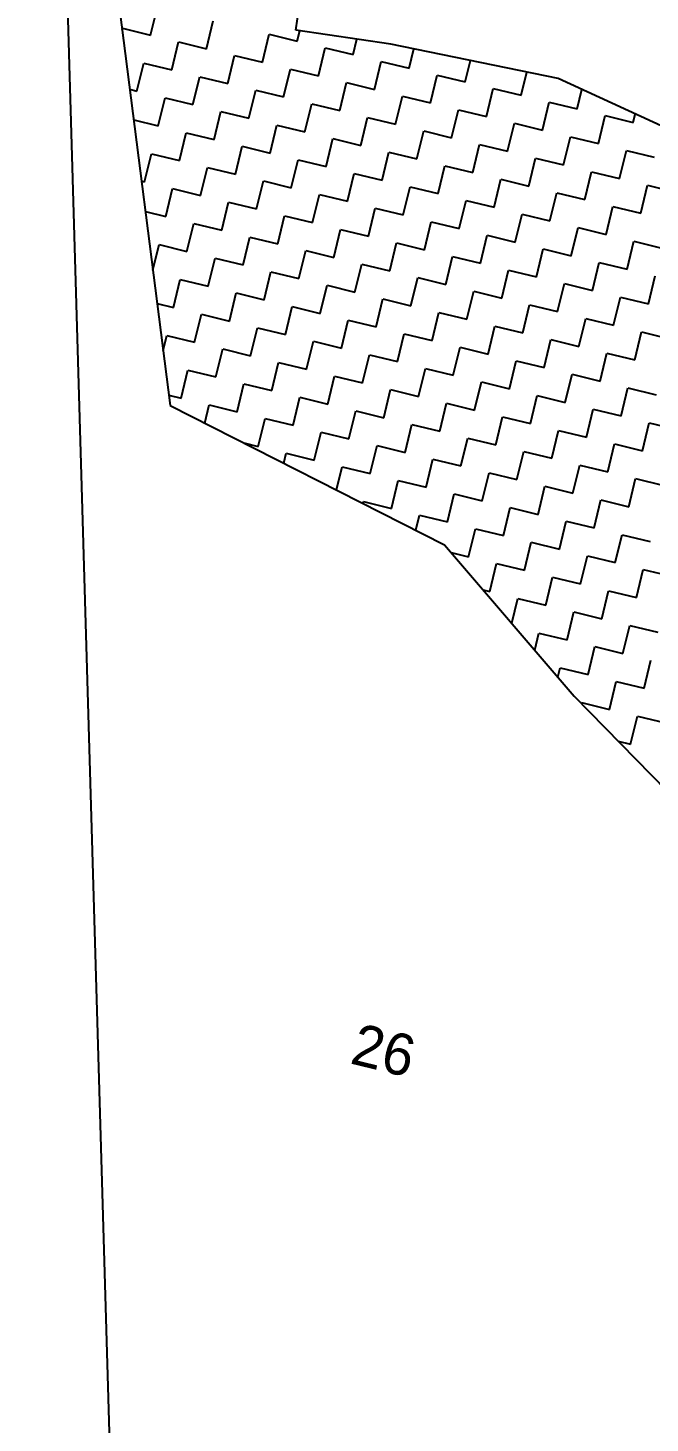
# Model space of a CAD drawing. Header units: metres. Extents: x 280481 to 282563, y 2046849 to 2049468.
# Drawn here: x 280953.1 to 281007.5, y 2048382.8 to 2048504.7 of the extents above; entities that cross this region are included whole.
import ezdxf
from ezdxf.enums import TextEntityAlignment as Align

# ---------------------------------------------------------------- set-up
doc = ezdxf.new("R2010")
doc.units = ezdxf.units.M
for name, color, linetype in [('POLY_HATCH', 12, 'Continuous'), ('TEXT_PARCEL', 7, 'Continuous'), ('V_BOUND_LINE', 7, 'Continuous')]:
    doc.layers.add(name, color=color, linetype=linetype)
doc.styles.add('TEXT_MAP', font='')
doc.styles.get('TEXT_MAP').set_extended_font_data('Kruti Dev 050')

msp = doc.modelspace()

# ---------------------------------------------------------------- linework, layer by layer
at = {"layer": 'POLY_HATCH'}
for p, q in [((280960.37, 2048512.49), (280965.56, 2048471.7)), ((280976.55, 2048504.5), (280977.09, 2048508.17)), ((280984.87, 2048503.29), (280976.55, 2048504.5)), ((280999.48, 2048500.28), (280984.87, 2048503.29)), ((281022.97, 2048489.48), (280999.48, 2048500.28)), ((280965.56, 2048471.7), (280989.56, 2048459.53)), ((280989.56, 2048459.53), (281000.88, 2048446.3)), ((281000.88, 2048446.3), (281011.24, 2048435.72))]:
    msp.add_line(p, q, dxfattribs=at)
at = {"layer": 'POLY_HATCH', "linetype": 'Continuous'}
for p, q in [((280963.86, 2048504.08), (280964.45, 2048506.52)), ((280961.38, 2048504.56), (280961.41, 2048504.67)), ((280961.41, 2048504.67), (280963.86, 2048504.08)), ((280968.75, 2048502.89), (280969.34, 2048505.34)), ((280965.71, 2048501.04), (280966.3, 2048503.48)), ((280966.3, 2048503.48), (280968.75, 2048502.89)), ((280973.64, 2048501.71), (280974.23, 2048504.15)), ((280974.23, 2048504.15), (280976.68, 2048503.56)), ((280976.68, 2048503.56), (280976.9, 2048504.45)), ((280981.57, 2048502.37), (280981.9, 2048503.72)), ((280970.6, 2048499.85), (280971.2, 2048502.3)), ((280971.2, 2048502.3), (280973.64, 2048501.71)), ((280978.53, 2048500.52), (280979.13, 2048502.97)), ((280979.13, 2048502.97), (280981.57, 2048502.37)), ((280986.47, 2048501.19), (280986.88, 2048502.87)), ((280962.67, 2048499.18), (280963.26, 2048501.63)), ((280963.26, 2048501.63), (280965.71, 2048501.04)), ((280975.49, 2048498.67), (280976.09, 2048501.11)), ((280976.09, 2048501.11), (280978.53, 2048500.52)), ((280983.43, 2048499.33), (280984.02, 2048501.78)), ((280984.02, 2048501.78), (280986.47, 2048501.19)), ((280991.36, 2048500), (280991.81, 2048501.86)), ((280996.25, 2048498.82), (280996.74, 2048500.84)), ((280967.56, 2048498), (280968.16, 2048500.44)), ((280968.16, 2048500.44), (280970.6, 2048499.85)), ((280980.39, 2048497.48), (280980.98, 2048499.93)), ((280980.98, 2048499.93), (280983.43, 2048499.33)), ((280988.32, 2048498.15), (280988.91, 2048500.59)), ((280988.91, 2048500.59), (280991.36, 2048500)), ((280962.05, 2048499.34), (280962.67, 2048499.18)), ((280964.52, 2048496.15), (280965.12, 2048498.59)), ((280965.12, 2048498.59), (280967.56, 2048498)), ((280972.46, 2048496.81), (280973.05, 2048499.26)), ((280973.05, 2048499.26), (280975.49, 2048498.67)), ((280985.28, 2048496.29), (280985.87, 2048498.74)), ((280985.87, 2048498.74), (280988.32, 2048498.15)), ((280993.21, 2048496.96), (280993.81, 2048499.41)), ((280993.81, 2048499.41), (280996.25, 2048498.82)), ((281001.15, 2048497.63), (281001.56, 2048499.33)), ((280969.42, 2048494.96), (280970.01, 2048497.41)), ((280970.01, 2048497.41), (280972.46, 2048496.81)), ((280977.35, 2048495.63), (280977.94, 2048498.07)), ((280977.94, 2048498.07), (280980.39, 2048497.48)), ((280990.17, 2048495.11), (280990.77, 2048497.55)), ((280990.77, 2048497.55), (280993.21, 2048496.96)), ((280998.11, 2048495.78), (280998.7, 2048498.22)), ((280998.7, 2048498.22), (281001.15, 2048497.63)), ((281006.04, 2048496.44), (281006.22, 2048497.18)), ((280962.39, 2048496.66), (280964.52, 2048496.15)), ((280974.31, 2048493.77), (280974.9, 2048496.22)), ((280974.9, 2048496.22), (280977.35, 2048495.63)), ((280982.24, 2048494.44), (280982.83, 2048496.89)), ((280982.83, 2048496.89), (280985.28, 2048496.29)), ((280995.07, 2048493.92), (280995.66, 2048496.37)), ((280995.66, 2048496.37), (280998.11, 2048495.78)), ((281003, 2048494.59), (281003.59, 2048497.04)), ((281003.59, 2048497.04), (281006.04, 2048496.44)), ((280966.38, 2048493.11), (280966.97, 2048495.55)), ((280966.97, 2048495.55), (280969.42, 2048494.96)), ((280979.2, 2048492.59), (280979.79, 2048495.03)), ((280979.79, 2048495.03), (280982.24, 2048494.44)), ((280987.13, 2048493.25), (280987.73, 2048495.7)), ((280987.73, 2048495.7), (280990.17, 2048495.11)), ((280999.96, 2048492.74), (281000.55, 2048495.18)), ((281000.55, 2048495.18), (281003, 2048494.59)), ((280963.34, 2048491.25), (280963.93, 2048493.7)), ((280963.93, 2048493.7), (280966.38, 2048493.11)), ((280971.27, 2048491.92), (280971.86, 2048494.37)), ((280971.86, 2048494.37), (280974.31, 2048493.77)), ((280984.09, 2048491.4), (280984.69, 2048493.85)), ((280984.69, 2048493.85), (280987.13, 2048493.25)), ((280992.03, 2048492.07), (280992.62, 2048494.52)), ((280992.62, 2048494.52), (280995.07, 2048493.92)), ((281004.85, 2048491.55), (281005.45, 2048494)), ((281005.45, 2048494), (281007.89, 2048493.4)), ((280968.23, 2048490.07), (280968.82, 2048492.51)), ((280968.82, 2048492.51), (280971.27, 2048491.92)), ((280976.16, 2048490.73), (280976.76, 2048493.18)), ((280976.76, 2048493.18), (280979.2, 2048492.59)), ((280988.99, 2048490.22), (280989.58, 2048492.66)), ((280989.58, 2048492.66), (280992.03, 2048492.07)), ((280996.92, 2048490.88), (280997.51, 2048493.33)), ((280997.51, 2048493.33), (280999.96, 2048492.74)), ((280963.06, 2048491.32), (280963.34, 2048491.25)), ((280973.12, 2048488.88), (280973.72, 2048491.33)), ((280973.72, 2048491.33), (280976.16, 2048490.73)), ((280981.06, 2048489.55), (280981.65, 2048491.99)), ((280981.65, 2048491.99), (280984.09, 2048491.4)), ((280993.88, 2048489.03), (280994.47, 2048491.48)), ((280994.47, 2048491.48), (280996.92, 2048490.88)), ((281001.81, 2048489.7), (281002.41, 2048492.14)), ((281002.41, 2048492.14), (281004.85, 2048491.55)), ((280965.19, 2048488.21), (280965.78, 2048490.66)), ((280965.78, 2048490.66), (280968.23, 2048490.07)), ((280978.02, 2048487.69), (280978.61, 2048490.14)), ((280978.61, 2048490.14), (280981.06, 2048489.55)), ((280985.95, 2048488.36), (280986.54, 2048490.81)), ((280986.54, 2048490.81), (280988.99, 2048490.22)), ((280998.77, 2048487.84), (280999.37, 2048490.29)), ((280999.37, 2048490.29), (281001.81, 2048489.7)), ((281006.71, 2048488.51), (281007.3, 2048490.96)), ((281007.3, 2048490.96), (281009.74, 2048490.36)), ((280963.4, 2048488.65), (280965.19, 2048488.21)), ((280970.08, 2048487.03), (280970.68, 2048489.47)), ((280970.68, 2048489.47), (280973.12, 2048488.88)), ((280982.91, 2048486.51), (280983.5, 2048488.95)), ((280983.5, 2048488.95), (280985.95, 2048488.36)), ((280990.84, 2048487.18), (280991.43, 2048489.62)), ((280991.43, 2048489.62), (280993.88, 2048489.03)), ((281003.67, 2048486.66), (281004.26, 2048489.1)), ((281004.26, 2048489.1), (281006.71, 2048488.51)), ((280967.04, 2048485.17), (280967.64, 2048487.62)), ((280967.64, 2048487.62), (280970.08, 2048487.03)), ((280974.98, 2048485.84), (280975.57, 2048488.29)), ((280975.57, 2048488.29), (280978.02, 2048487.69)), ((280987.8, 2048485.32), (280988.39, 2048487.77)), ((280988.39, 2048487.77), (280990.84, 2048487.18)), ((280995.73, 2048485.99), (280996.33, 2048488.44)), ((280996.33, 2048488.44), (280998.77, 2048487.84)), ((280971.94, 2048483.99), (280972.53, 2048486.43)), ((280972.53, 2048486.43), (280974.98, 2048485.84)), ((280979.87, 2048484.65), (280980.46, 2048487.1)), ((280980.46, 2048487.1), (280982.91, 2048486.51)), ((280992.69, 2048484.14), (280993.29, 2048486.58)), ((280993.29, 2048486.58), (280995.73, 2048485.99)), ((281000.63, 2048484.8), (281001.22, 2048487.25)), ((281001.22, 2048487.25), (281003.67, 2048486.66)), ((280964.05, 2048483.52), (280964.6, 2048485.77)), ((280964.6, 2048485.77), (280967.04, 2048485.17)), ((280976.83, 2048482.8), (280977.42, 2048485.25)), ((280977.42, 2048485.25), (280979.87, 2048484.65)), ((280984.76, 2048483.47), (280985.36, 2048485.92)), ((280985.36, 2048485.92), (280987.8, 2048485.32)), ((280997.59, 2048482.95), (280998.18, 2048485.4)), ((280998.18, 2048485.4), (281000.63, 2048484.8)), ((281005.52, 2048483.62), (281006.11, 2048486.06)), ((281006.11, 2048486.06), (281008.56, 2048485.47)), ((280968.9, 2048482.13), (280969.49, 2048484.58)), ((280969.49, 2048484.58), (280971.94, 2048483.99)), ((280981.72, 2048481.62), (280982.32, 2048484.06)), ((280982.32, 2048484.06), (280984.76, 2048483.47)), ((280989.66, 2048482.28), (280990.25, 2048484.73)), ((280990.25, 2048484.73), (280992.69, 2048484.14)), ((281002.48, 2048481.76), (281003.07, 2048484.21)), ((281003.07, 2048484.21), (281005.52, 2048483.62)), ((280965.86, 2048480.28), (280966.45, 2048482.73)), ((280966.45, 2048482.73), (280968.9, 2048482.13)), ((280973.79, 2048480.95), (280974.38, 2048483.39)), ((280974.38, 2048483.39), (280976.83, 2048482.8)), ((280986.62, 2048480.43), (280987.21, 2048482.88)), ((280987.21, 2048482.88), (280989.66, 2048482.28)), ((280994.55, 2048481.1), (280995.14, 2048483.54)), ((280995.14, 2048483.54), (280997.59, 2048482.95)), ((281007.37, 2048480.58), (281007.97, 2048483.03)), ((280970.75, 2048479.09), (280971.34, 2048481.54)), ((280971.34, 2048481.54), (280973.79, 2048480.95)), ((280978.68, 2048479.76), (280979.28, 2048482.21)), ((280979.28, 2048482.21), (280981.72, 2048481.62)), ((280991.51, 2048479.24), (280992.1, 2048481.69)), ((280992.1, 2048481.69), (280994.55, 2048481.1)), ((280999.44, 2048479.91), (281000.03, 2048482.36)), ((281000.03, 2048482.36), (281002.48, 2048481.76)), ((280964.42, 2048480.63), (280965.86, 2048480.28)), ((280975.64, 2048477.91), (280976.24, 2048480.36)), ((280976.24, 2048480.36), (280978.68, 2048479.76)), ((280983.58, 2048478.58), (280984.17, 2048481.02)), ((280984.17, 2048481.02), (280986.62, 2048480.43)), ((280996.4, 2048478.06), (280996.99, 2048480.5)), ((280996.99, 2048480.5), (280999.44, 2048479.91)), ((281004.33, 2048478.73), (281004.93, 2048481.17)), ((281004.93, 2048481.17), (281007.37, 2048480.58)), ((280967.71, 2048477.24), (280968.3, 2048479.69)), ((280968.3, 2048479.69), (280970.75, 2048479.09)), ((280980.54, 2048476.72), (280981.13, 2048479.17)), ((280981.13, 2048479.17), (280983.58, 2048478.58)), ((280988.47, 2048477.39), (280989.06, 2048479.84)), ((280989.06, 2048479.84), (280991.51, 2048479.24)), ((281001.29, 2048476.87), (281001.89, 2048479.32)), ((281001.89, 2048479.32), (281004.33, 2048478.73)), ((280964.95, 2048476.51), (280965.27, 2048477.83)), ((280965.27, 2048477.83), (280967.71, 2048477.24)), ((280972.6, 2048476.06), (280973.2, 2048478.5)), ((280973.2, 2048478.5), (280975.64, 2048477.91)), ((280985.43, 2048475.54), (280986.02, 2048477.98)), ((280986.02, 2048477.98), (280988.47, 2048477.39)), ((280993.36, 2048476.2), (280993.95, 2048478.65)), ((280993.95, 2048478.65), (280996.4, 2048478.06)), ((281006.19, 2048475.69), (281006.78, 2048478.13)), ((281006.78, 2048478.13), (281009.23, 2048477.54)), ((280969.57, 2048474.2), (280970.16, 2048476.65)), ((280970.16, 2048476.65), (280972.6, 2048476.06)), ((280977.5, 2048474.87), (280978.09, 2048477.32)), ((280978.09, 2048477.32), (280980.54, 2048476.72)), ((280990.32, 2048474.35), (280990.92, 2048476.8)), ((280990.92, 2048476.8), (280993.36, 2048476.2)), ((280998.25, 2048475.02), (280998.85, 2048477.46)), ((280998.85, 2048477.46), (281001.29, 2048476.87)), ((280974.46, 2048473.02), (280975.05, 2048475.46)), ((280975.05, 2048475.46), (280977.5, 2048474.87)), ((280982.39, 2048473.68), (280982.98, 2048476.13)), ((280982.98, 2048476.13), (280985.43, 2048475.54)), ((280995.22, 2048473.16), (280995.81, 2048475.61)), ((280995.81, 2048475.61), (280998.25, 2048475.02)), ((281003.15, 2048473.83), (281003.74, 2048476.28)), ((281003.74, 2048476.28), (281006.19, 2048475.69)), ((280966.53, 2048472.35), (280967.12, 2048474.79)), ((280967.12, 2048474.79), (280969.57, 2048474.2)), ((280979.35, 2048471.83), (280979.94, 2048474.28)), ((280979.94, 2048474.28), (280982.39, 2048473.68)), ((280987.28, 2048472.5), (280987.88, 2048474.94)), ((280987.88, 2048474.94), (280990.32, 2048474.35)), ((281000.11, 2048471.98), (281000.7, 2048474.43)), ((281000.7, 2048474.43), (281003.15, 2048473.83)), ((280971.42, 2048471.16), (280972.01, 2048473.61)), ((280972.01, 2048473.61), (280974.46, 2048473.02)), ((280984.24, 2048470.64), (280984.84, 2048473.09)), ((280984.84, 2048473.09), (280987.28, 2048472.5)), ((280992.18, 2048471.31), (280992.77, 2048473.76)), ((280992.77, 2048473.76), (280995.22, 2048473.16)), ((281005, 2048470.79), (281005.59, 2048473.24)), ((281005.59, 2048473.24), (281008.04, 2048472.65)), ((280965.44, 2048472.61), (280966.53, 2048472.35)), ((280968.59, 2048470.16), (280968.97, 2048471.76)), ((280968.97, 2048471.76), (280971.42, 2048471.16)), ((280976.31, 2048469.98), (280976.9, 2048472.42)), ((280976.9, 2048472.42), (280979.35, 2048471.83)), ((280989.14, 2048469.46), (280989.73, 2048471.9)), ((280989.73, 2048471.9), (280992.18, 2048471.31)), ((280997.07, 2048470.13), (280997.66, 2048472.57)), ((280997.66, 2048472.57), (281000.11, 2048471.98)), ((280973.27, 2048468.12), (280973.87, 2048470.57)), ((280973.87, 2048470.57), (280976.31, 2048469.98)), ((280981.2, 2048468.79), (280981.8, 2048471.24)), ((280981.8, 2048471.24), (280984.24, 2048470.64)), ((280994.03, 2048468.27), (280994.62, 2048470.72)), ((280994.62, 2048470.72), (280997.07, 2048470.13)), ((281001.96, 2048468.94), (281002.55, 2048471.39)), ((281002.55, 2048471.39), (281005, 2048470.79)), ((280978.16, 2048466.94), (280978.76, 2048469.38)), ((280978.76, 2048469.38), (280981.2, 2048468.79)), ((280986.1, 2048467.6), (280986.69, 2048470.05)), ((280986.69, 2048470.05), (280989.14, 2048469.46)), ((280998.92, 2048467.09), (280999.52, 2048469.53)), ((280999.52, 2048469.53), (281001.96, 2048468.94)), ((281006.85, 2048467.75), (281007.45, 2048470.2)), ((281007.45, 2048470.2), (281009.89, 2048469.61)), ((280972.01, 2048468.43), (280973.27, 2048468.12)), ((280983.06, 2048465.75), (280983.65, 2048468.2)), ((280983.65, 2048468.2), (280986.1, 2048467.6)), ((280990.99, 2048466.42), (280991.58, 2048468.86)), ((280991.58, 2048468.86), (280994.03, 2048468.27)), ((281003.82, 2048465.9), (281004.41, 2048468.35)), ((281004.41, 2048468.35), (281006.85, 2048467.75)), ((280975.51, 2048466.66), (280975.72, 2048467.53)), ((280975.72, 2048467.53), (280978.16, 2048466.94)), ((280987.95, 2048464.57), (280988.54, 2048467.01)), ((280988.54, 2048467.01), (280990.99, 2048466.42)), ((280995.88, 2048465.23), (280996.48, 2048467.68)), ((280996.48, 2048467.68), (280998.92, 2048467.09)), ((280980.12, 2048464.32), (280980.61, 2048466.34)), ((280980.61, 2048466.34), (280983.06, 2048465.75)), ((280992.84, 2048463.38), (280993.44, 2048465.83)), ((280993.44, 2048465.83), (280995.88, 2048465.23)), ((281000.78, 2048464.05), (281001.37, 2048466.49)), ((281001.37, 2048466.49), (281003.82, 2048465.9)), ((280984.91, 2048462.71), (280985.5, 2048465.16)), ((280985.5, 2048465.16), (280987.95, 2048464.57)), ((280997.74, 2048462.19), (280998.33, 2048464.64)), ((280998.33, 2048464.64), (281000.78, 2048464.05)), ((281005.67, 2048462.86), (281006.26, 2048465.31)), ((281006.26, 2048465.31), (281008.71, 2048464.71)), ((280982.43, 2048463.15), (280982.46, 2048463.3)), ((280982.46, 2048463.3), (280984.91, 2048462.71)), ((280989.8, 2048461.53), (280990.4, 2048463.97)), ((280990.4, 2048463.97), (280992.84, 2048463.38)), ((281002.63, 2048461.01), (281003.22, 2048463.45)), ((281003.22, 2048463.45), (281005.67, 2048462.86)), ((280987.04, 2048460.81), (280987.36, 2048462.12)), ((280987.36, 2048462.12), (280989.8, 2048461.53)), ((280994.7, 2048460.34), (280995.29, 2048462.79)), ((280995.29, 2048462.79), (280997.74, 2048462.19)), ((280991.66, 2048458.49), (280992.25, 2048460.93)), ((280992.25, 2048460.93), (280994.7, 2048460.34)), ((280999.59, 2048459.15), (281000.18, 2048461.6)), ((281000.18, 2048461.6), (281002.63, 2048461.01)), ((280996.55, 2048457.3), (280997.14, 2048459.75)), ((280997.14, 2048459.75), (280999.59, 2048459.15)), ((281004.48, 2048457.97), (281005.08, 2048460.41)), ((281005.08, 2048460.41), (281007.52, 2048459.82)), ((280990.14, 2048458.85), (280991.66, 2048458.49)), ((281001.44, 2048456.11), (281002.04, 2048458.56)), ((281002.04, 2048458.56), (281004.48, 2048457.97)), ((280993.51, 2048455.45), (280994.1, 2048457.89)), ((280994.1, 2048457.89), (280996.55, 2048457.3)), ((281006.34, 2048454.93), (281006.93, 2048457.37)), ((281006.93, 2048457.37), (281009.38, 2048456.78)), ((280998.4, 2048454.26), (280999, 2048456.71)), ((280999, 2048456.71), (281001.44, 2048456.11)), ((280992.94, 2048455.59), (280993.51, 2048455.45)), ((280995.43, 2048452.68), (280995.96, 2048454.85)), ((280995.96, 2048454.85), (280998.4, 2048454.26)), ((281003.3, 2048453.07), (281003.89, 2048455.52)), ((281003.89, 2048455.52), (281006.34, 2048454.93)), ((281000.26, 2048451.22), (281000.85, 2048453.67)), ((281000.85, 2048453.67), (281003.3, 2048453.07)), ((281005.15, 2048450.04), (281005.74, 2048452.48)), ((281005.74, 2048452.48), (281008.19, 2048451.89)), ((280997.45, 2048450.32), (280997.81, 2048451.81)), ((280997.81, 2048451.81), (281000.26, 2048451.22)), ((281002.11, 2048448.18), (281002.7, 2048450.63)), ((281002.7, 2048450.63), (281005.15, 2048450.04)), ((280999.47, 2048447.96), (280999.66, 2048448.78)), ((280999.66, 2048448.78), (281002.11, 2048448.18)), ((281007, 2048447), (281007.6, 2048449.44)), ((281003.96, 2048445.14), (281004.56, 2048447.59)), ((281004.56, 2048447.59), (281007, 2048447)), ((281001.5, 2048445.67), (281001.52, 2048445.74)), ((281001.52, 2048445.74), (281003.96, 2048445.14)), ((281005.82, 2048442.1), (281006.41, 2048444.55)), ((281006.41, 2048444.55), (281008.86, 2048443.96)), ((281004.74, 2048442.37), (281005.82, 2048442.1))]:
    msp.add_line(p, q, dxfattribs=at)
at = {"layer": 'V_BOUND_LINE'}
msp.add_line((280953.13, 2048624.68), (280963.21, 2048280.19), dxfattribs=at)

# ---------------------------------------------------------------- texts
at = {"layer": 'TEXT_PARCEL', "style": 'TEXT_MAP'}
msp.add_text('26', height=3.625, rotation=346.3752, dxfattribs=at).set_placement((280983.81, 2048413.59), align=Align.CENTER)

doc.saveas('drawing.dxf')
